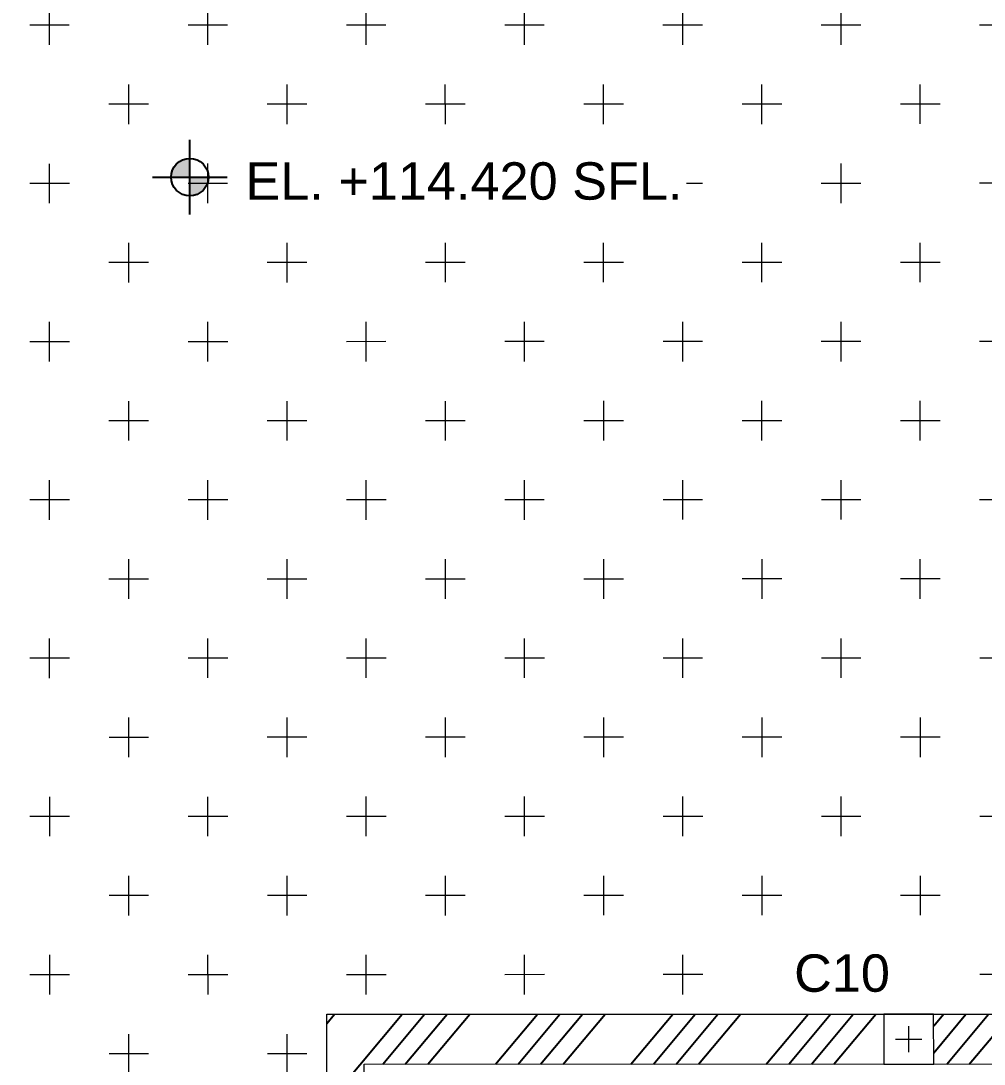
# Model space of a CAD drawing. Header units: millimetres. Extents: x 652937 to 1670132, y 1473552 to 2851037.
# Drawn here: x 712197 to 716061, y 1482083 to 1486269 of the extents above; entities that cross this region are included whole.
import ezdxf

# ---------------------------------------------------------------- set-up
doc = ezdxf.new("R2010")
doc.units = ezdxf.units.MM
for name, color, linetype, lineweight in [('A-FLOR-E', 2, 'Continuous', 9), ('A-WALL', 2, 'Continuous', 25), ('S-230-A-FLOOR', 2, 'Continuous', 9)]:
    doc.layers.add(name, color=color, linetype=linetype, lineweight=lineweight)
doc.layers.add('DIM', color=1, linetype='Continuous')
doc.layers.add('TEXT', color=3, linetype='Continuous')
doc.styles.add('Arial', font='arial.ttf')

# ---------------------------------------------------------------- blocks, each defined once
blk = doc.blocks.new('C10')
at = {"layer": 'S-230-A-FLOOR', "color": 251}
for p, q in [((0, 0.0525), (0, -0.0525)), ((-0.0525, 0), (0.0525, 0))]:
    blk.add_line(p, q, dxfattribs=at)
at = {"layer": 'S-230-A-FLOOR', "color": 5}
blk.add_lwpolyline([(-0.1, 0.1), (-0.1, -0.1), (0.1, -0.1), (0.1, 0.1)], close=True, dxfattribs=at)
blk = doc.blocks.new('po')
h = blk.add_hatch(color=1)
h.dxf.hatch_style = 1
edge = h.paths.add_edge_path()
edge.add_line((1.5, 0), (0, 0))
edge.add_line((0, 0), (0, -1.5))
edge.add_arc((0, 0), 1.5, 270, 360)
edge = h.paths.add_edge_path()
edge.add_line((-1.5, 0), (0, 0))
edge.add_line((0, 0), (0, 1.5))
edge.add_arc((0, 0), 1.5, 90, 180)
at = {"color": 1}
for p, q in [((0, -2.989), (0, 2.989)), ((-2.989, 0), (2.989, 0))]:
    blk.add_line(p, q, dxfattribs=at)
blk.add_circle((0, 0), 1.5, dxfattribs=at)
blk = doc.blocks.new('W-1-PP18-ST_ENT3_REV02_20260413-050421_PP18_ENT3_MAIN_PLAN')
at = {"layer": 'A-FLOR-E'}
h = blk.add_hatch(dxfattribs=at)
h.set_pattern_fill('CROSS', color=250, scale=50, angle=210.769)
h.set_pattern_definition([(90.0083, (9903.9, -26817.58), (-317.546, 317.454), [158.75, -476.25]), (180.0083, (9983.25, -26738.2), (-317.454, -317.546), [158.75, -476.25])])
h.paths.add_polyline_path([(10552.8, -11720.1), (10552.7, -10920), (11302.5, -10919.9), (11302.6, -11720)], flags=16)
h.paths.add_polyline_path([(18712.4, -10369.2), (18712.7, -10275.1), (20062.2, -10275), (20062.2, -7304.8), (20062.2, 1006.5), (8350.2, 1013.8), (8352.6, -15559), (13097.4, -15549.9), (13097.4, -10370)])
at = {"layer": 'TEXT'}
h = blk.add_hatch(dxfattribs=at)
h.set_pattern_fill('ANSI34', color=250, scale=21.831008, angle=305.769)
h.set_pattern_definition([(230.0083, (16484.82, -22407.65), (318.622, -267.277), []), (230.0083, (16387.17, -22416.2), (318.622, -267.277), []), (230.0083, (16289.52, -22424.77), (318.622, -267.277), []), (230.0083, (16191.87, -22433.32), (318.622, -267.277), [])])
h.paths.add_polyline_path([(8351.9, -15550.1), (8350.2, 1004.8), (20060.2, 1006.6), (20061.9, -15548.3)], flags=16)
h.paths.add_polyline_path([(8201.9, -15700.1), (8201.1, 1155.7), (20210.7, 1155.9), (20211.5, -15699.8)])
h = blk.add_hatch(dxfattribs=at)
h.set_pattern_fill('ANSI34', color=250, scale=21.831008, angle=305.769)
h.set_pattern_definition([(230.0083, (10896.3, -22408.46), (318.622, -267.277), []), (230.0083, (10798.65, -22417), (318.622, -267.277), []), (230.0083, (10701, -22425.58), (318.622, -267.277), []), (230.0083, (10603.35, -22434.13), (318.622, -267.277), [])])
h.paths.add_polyline_path([(15331.5, -10569.8), (15331.5, -10369.7), (13097, -10370.1), (13097.7, -15549.9), (13247.7, -15549.9), (13247, -10570)])
h.paths.add_polyline_path([(15531.5, -10369.7), (15531.5, -10569.7), (18512.7, -10569.3), (18512.8, -11675), (19812, -11674.9), (19811.9, -11475), (18712.6, -11475), (18712.7, -10369.3)])
at = {"layer": 'A-WALL', "color": 2, "lineweight": 13}
for points in [[(13097.4, -15549.9), (13097.4, -10370.1), (18712.7, -10369.2)], [(13247.4, -15549.9), (13247.4, -10570), (18512.7, -10569.3)]]:
    blk.add_lwpolyline(points, dxfattribs=at)
at = {"color": 1, "xscale": 50, "yscale": 50, "zscale": 50}
blk.add_blockref('po', (12547.7, -7010.9), dxfattribs=at)
at = {"layer": 'S-230-A-FLOOR', "color": 4, "xscale": 1000, "yscale": 1000, "zscale": 1000, "rotation": 90.00830806532032}
blk.add_blockref('C10', (15431.5, -10470), dxfattribs=at)
at = {"layer": 'DIM', "color": 3, "char_height": 150, "attachment_point": 5, "rotation": 0.0083, "style": 'Arial', "bg_fill": 3, "box_fill_scale": 1.1, "bg_fill_color": 256, "bg_fill_true_color": 13158600, "bg_fill_transparency": 0}
for s, insert in [('\\A1;EL. +114.420 SFL.', (13647.3, -7027.5)), ('\\A1;C10', (15163.9, -10205.8))]:
    blk.add_mtext(s, dxfattribs=dict(at, insert=insert))

msp = doc.modelspace()

# ---------------------------------------------------------------- block references
at = {"color": 6}
msp.add_blockref('W-1-PP18-ST_ENT3_REV02_20260413-050421_PP18_ENT3_MAIN_PLAN', (700327.4222, 1492652.7123), dxfattribs=at)

doc.saveas('drawing.dxf')
